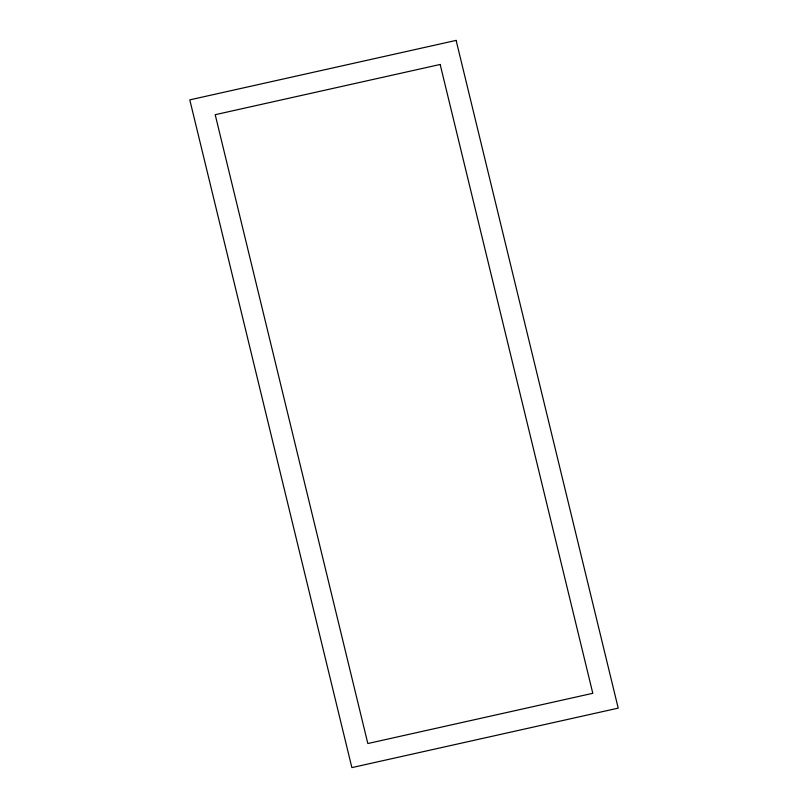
<?xml version="1.0" encoding="UTF-8"?>
<svg xmlns="http://www.w3.org/2000/svg" width="808" height="808" viewBox="0 0 808 808"><rect width="100%" height="100%" fill="white"/><g stroke="black" fill="none" stroke-linecap="round" stroke-linejoin="round"><path stroke-width="1.21" d="M456.126 40.4L189.789 99.869L351.874 767.6L618.211 708.131L456.126 40.4M440.168 64.468L215.201 114.696L367.832 743.532L592.799 693.304L440.168 64.468"/></g></svg>
